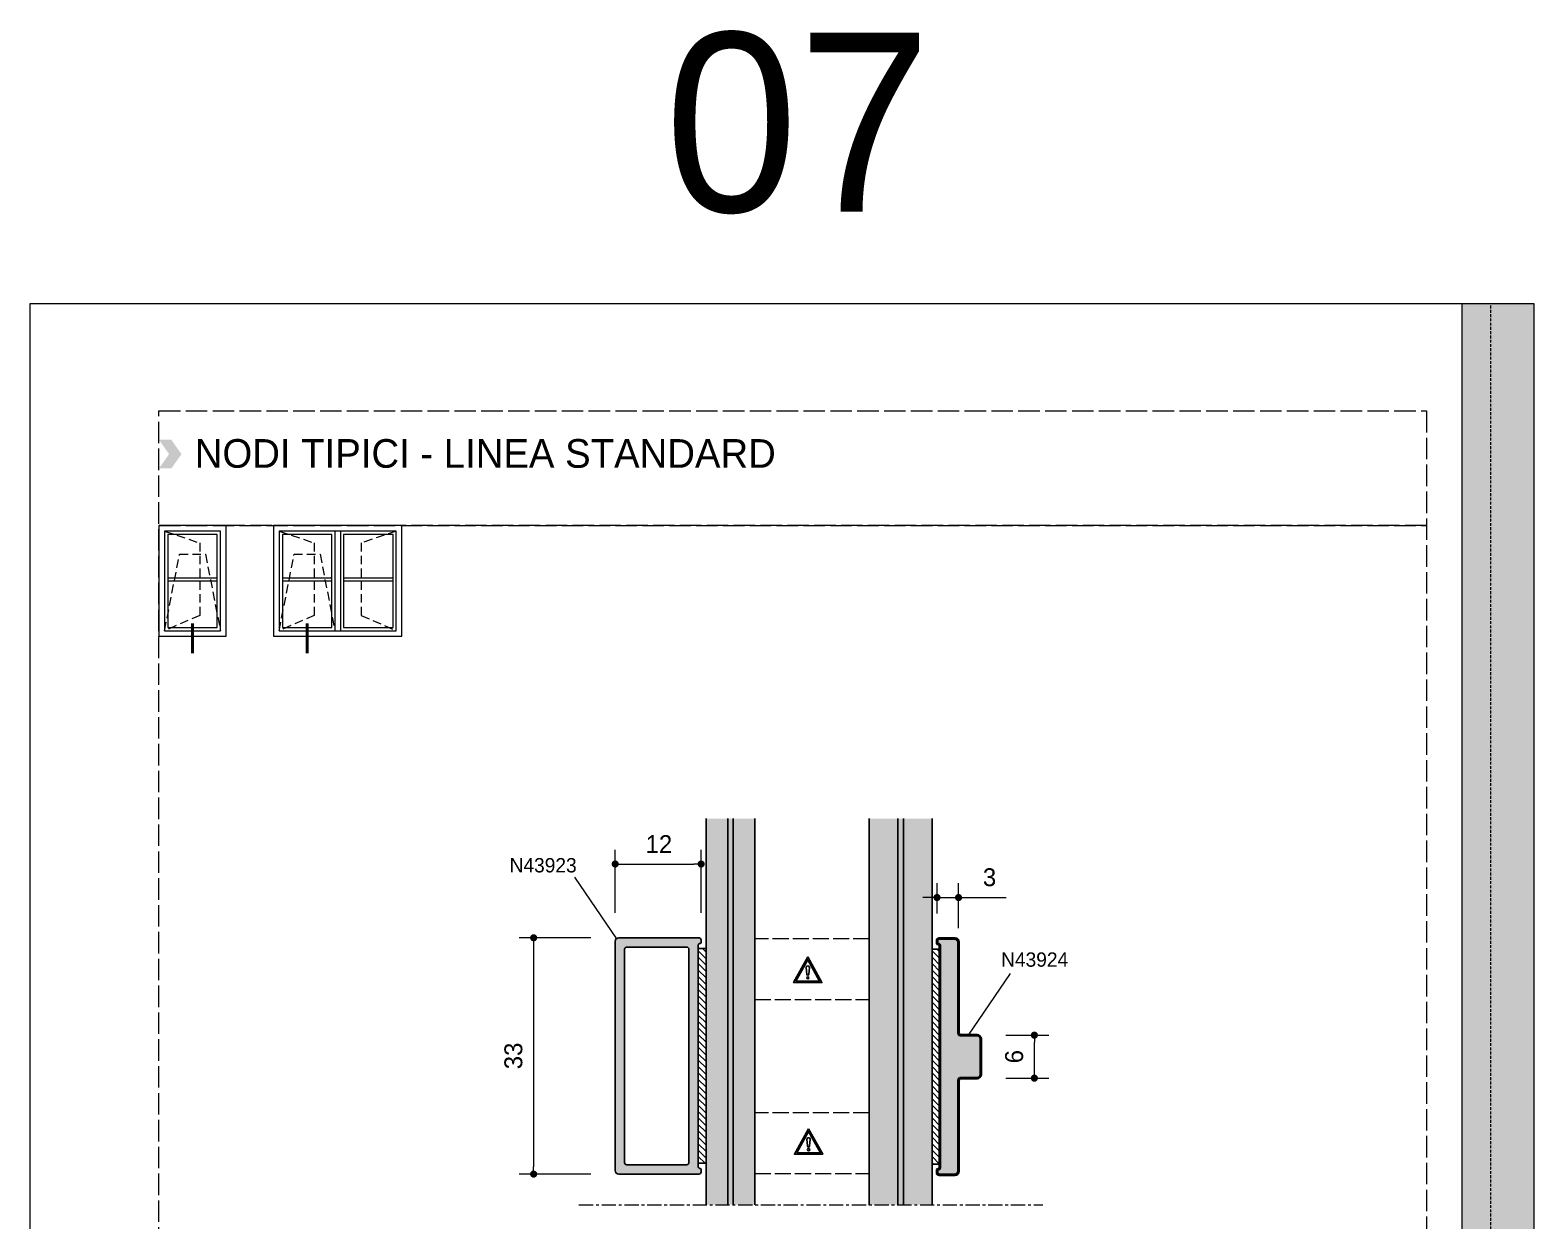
# Model space of a CAD drawing. Header units: millimetres. Extents: x -8 to 2550, y -393 to 1062.
# Drawn here: x 1560 to 1770, y 168.9 to 335.2 of the extents above; entities that cross this region are included whole.
import ezdxf

# ---------------------------------------------------------------- set-up
doc = ezdxf.new("R2010")
doc.units = ezdxf.units.MM
doc.header["$LTSCALE"] = 0.25
doc.header["$MEASUREMENT"] = 0
for name, pattern in [('ACAD_ISO02W100', [15, 12, -3]), ('CENTER', [50.8, 31.75, -6.35, 6.35, -6.35]), ('DOT2', [0.125, 0, -0.125]), ('HIDDEN', [9.525, 6.35, -3.175])]:
    doc.linetypes.add(name, pattern=pattern)
doc.layers.get('0').update_dxf_attribs({"lineweight": 5})
doc.layers.get('Defpoints').update_dxf_attribs({"lineweight": 5})
for name, color, linetype, lineweight in [('01_Aluminum', 4, 'Continuous', 40), ('01_Axis', 1, 'CENTER', 15), ('01_Dimension', 251, 'Continuous', 9), ('01_Fill Glass', 254, 'Continuous', 0), ('01_Fill Plastic', 253, 'Continuous', 0), ('01_Glazing', 6, 'Continuous', 25), ('01_Index Image', 3, 'Continuous', 18), ('01_Ox sup', 7, 'ACAD_ISO02W100', 9), ('01_Text', 40, 'Continuous', 25), ('01_Thin line', 8, 'Continuous', 9)]:
    doc.layers.add(name, color=color, linetype=linetype, lineweight=lineweight)
doc.layers.add('01_Fill Aluminum', color=7, linetype='Continuous', lineweight=0, true_color=0xdcdcdc)
doc.layers.add('01_Fill Border Red', color=7, linetype='Continuous', lineweight=20, true_color=0xe2001a)
doc.layers.add('02_Block Frame', color=7, linetype='Continuous', lineweight=5, true_color=0xe2001a, plot=False)
doc.layers.add('02_Layout Grid', color=252, linetype='DOT2', lineweight=5, plot=False, transparency=0.5)
doc.layers.add('GROSSA', color=4, linetype='Continuous')
doc.styles.add('ALUK Main&Secondary Titles', font='GOTHIC.TTF')
doc.styles.add('Aluk Text', font='GOTHIC.TTF')
doc.dimstyles.new('ALUK Manual 1-1', dxfattribs={"dimtxt": 2.5, "dimasz": 1, "dimexe": 2, "dimexo": 4, "dimgap": 1.5, "dimtad": 3, "dimdec": 1, "dimdsep": 46, "dimtxsty": 'Aluk Text', "dimblk": 'DOT', "dimcen": 0, "dimclrd": 256, "dimclre": 256, "dimclrt": 2, "dimaunit": 1, "dimadec": 0, "dimazin": 0, "dimtfac": 0.7, "dimtdec": 1, "dimtmove": 0, "dimatfit": 3, "dimldrblk": 'DOT', "dimfxl": 1, "dimtolj": 2, "dimlwd": -1, "dimlwe": -1, "dimarcsym": 0})

# ---------------------------------------------------------------- blocks, each defined once
blk = doc.blocks.new('_Dot')
at = {"color": 0, "linetype": 'ByBlock', "lineweight": -2}
blk.add_line((-0.5, 0), (-1, 0), dxfattribs=at)
at = {"color": 0, "linetype": 'ByBlock', "const_width": 0.5}
blk.add_lwpolyline([(-0.25, 0, 1), (0.25, 0, 1)], format="xyb", close=True, dxfattribs=at)
blk = doc.blocks.new('*D188')
at = {"layer": '01_Dimension', "ltscale": 0.25, "transparency": 16777216}
for p, q in [((1638.3, 208.43), (1628.32, 208.43)), ((1630.32, 207.43), (1630.32, 176.43)), ((1638.3, 175.43), (1628.32, 175.43))]:
    blk.add_line(p, q, dxfattribs=at)
at = {"layer": 'Defpoints', "color": 0, "ltscale": 0.25, "transparency": 16777216}
for p in [(1642.3, 208.43), (1630.32, 175.43), (1642.3, 175.43)]:
    blk.add_point(p, dxfattribs=at)
at = {"layer": '01_Dimension', "ltscale": 0.25, "transparency": 16777216}
for p, rotation in [((1630.32, 208.43), 90), ((1630.32, 175.43), 270)]:
    blk.add_blockref('_Dot', p, dxfattribs=dict(at, rotation=rotation))
at = {"layer": '01_Dimension', "color": 2, "ltscale": 0.25, "transparency": 16777216, "insert": (1627.5, 191.93), "char_height": 2.5, "attachment_point": 5, "rotation": 90, "style": 'Aluk Text'}
blk.add_mtext('\\A2;33', dxfattribs=at)
blk = doc.blocks.new('*D189')
at = {"layer": '01_Dimension', "ltscale": 0.25, "transparency": 16777216}
for p, q in [((1641.71, 211.93), (1641.71, 220.73)), ((1653.71, 211.93), (1653.71, 220.73)), ((1642.71, 218.73), (1652.71, 218.73))]:
    blk.add_line(p, q, dxfattribs=at)
at = {"layer": 'Defpoints', "color": 0, "ltscale": 0.25, "transparency": 16777216}
for p in [(1653.71, 218.73), (1641.71, 207.93), (1653.71, 207.93)]:
    blk.add_point(p, dxfattribs=at)
at = {"layer": '01_Dimension', "ltscale": 0.25, "transparency": 16777216, "rotation": 180}
blk.add_blockref('_Dot', (1641.71, 218.73), dxfattribs=at)
at = {"layer": '01_Dimension', "ltscale": 0.25, "transparency": 16777216}
blk.add_blockref('_Dot', (1653.71, 218.73), dxfattribs=at)
at = {"layer": '01_Dimension', "color": 2, "ltscale": 0.25, "transparency": 16777216, "insert": (1647.81, 221.51), "char_height": 2.5, "attachment_point": 5, "style": 'Aluk Text'}
blk.add_mtext('\\A2;12', dxfattribs=at)
blk = doc.blocks.new('*D190')
at = {"layer": '01_Dimension', "ltscale": 0.25, "transparency": 16777216}
for p, q in [((1696.25, 194.83), (1702.24, 194.83)), ((1700.24, 189.83), (1700.24, 193.83)), ((1696.25, 188.83), (1702.24, 188.83))]:
    blk.add_line(p, q, dxfattribs=at)
at = {"layer": 'Defpoints', "color": 0, "ltscale": 0.25, "transparency": 16777216}
for p in [(1692.25, 194.83), (1700.24, 194.83), (1692.25, 188.83)]:
    blk.add_point(p, dxfattribs=at)
at = {"layer": '01_Dimension', "ltscale": 0.25, "transparency": 16777216}
for p, rotation in [((1700.24, 194.83), 90), ((1700.24, 188.83), 270)]:
    blk.add_blockref('_Dot', p, dxfattribs=dict(at, rotation=rotation))
at = {"layer": '01_Dimension', "color": 2, "ltscale": 0.25, "transparency": 16777216, "insert": (1697.43, 191.83), "char_height": 2.5, "attachment_point": 5, "rotation": 90, "style": 'Aluk Text'}
blk.add_mtext('\\A2;6', dxfattribs=at)
blk = doc.blocks.new('*D196')
at = {"layer": '01_Fill Plastic', "ltscale": 0.25, "transparency": 16777216}
for p, q in [((1686.65, 211.83), (1686.65, 216.05)), ((1689.65, 209.75), (1689.65, 216.05)), ((1685.65, 214.05), (1684.65, 214.05)), ((1686.65, 214.05), (1689.65, 214.05)), ((1690.65, 214.05), (1696.32, 214.05))]:
    blk.add_line(p, q, dxfattribs=at)
at = {"layer": 'Defpoints', "color": 0, "ltscale": 0.25, "transparency": 16777216}
for p in [(1689.65, 214.05), (1686.65, 207.83), (1689.65, 205.75)]:
    blk.add_point(p, dxfattribs=at)
at = {"layer": '01_Fill Plastic', "ltscale": 0.25, "transparency": 16777216}
blk.add_blockref('_Dot', (1686.65, 214.05), dxfattribs=at)
at = {"layer": '01_Fill Plastic', "ltscale": 0.25, "transparency": 16777216, "rotation": 180}
blk.add_blockref('_Dot', (1689.65, 214.05), dxfattribs=at)
at = {"layer": '01_Fill Plastic', "color": 2, "ltscale": 0.25, "transparency": 16777216, "insert": (1693.98, 216.87), "char_height": 2.5, "attachment_point": 5, "style": 'Aluk Text'}
blk.add_mtext('\\A2;3', dxfattribs=at)

msp = doc.modelspace()

# ---------------------------------------------------------------- hatches: boundary and pattern name
at = {"layer": '01_Fill Aluminum', "ltscale": 0.25}
h = msp.add_hatch(color=256, dxfattribs=at)
h.dxf.hatch_style = 1
h.paths.add_polyline_path([(1653.708, 207.833), (1653.708, 208.133, 0.4142136), (1653.408, 208.433), (1642.208, 208.433, 0.4142136), (1641.708, 207.933), (1641.708, 175.933, 0.4142136), (1642.208, 175.433), (1653.408, 175.433, 0.4142136), (1653.708, 175.733), (1653.708, 176.033, 0.4142136), (1653.508, 176.233, -0.4142136), (1653.308, 176.433), (1653.308, 207.433, -0.4142136), (1653.508, 207.633, 0.4142136)])
h.paths.add_polyline_path([(1643.308, 207.132), (1651.708, 207.136, -0.4145314), (1652.008, 206.836), (1652.008, 177.036, -0.4138959), (1651.708, 176.736), (1643.309, 176.732, -0.4146268), (1643.008, 177.032), (1643.008, 206.832, -0.4138004)], flags=16)
h = msp.add_hatch(color=256, dxfattribs=at)
h.dxf.hatch_style = 1
h.paths.add_polyline_path([(1689.648, 207.829, 0.4142136), (1689.148, 208.329), (1686.948, 208.329, 0.4142136), (1686.648, 208.029), (1686.648, 207.729, 0.4142136), (1686.848, 207.529, -0.4142136), (1687.048, 207.329), (1687.048, 176.329, -0.4142136), (1686.848, 176.129, 0.4142136), (1686.648, 175.929), (1686.648, 175.629, 0.4142136), (1686.948, 175.329), (1689.148, 175.329, 0.4142136), (1689.648, 175.829), (1689.648, 188.529, -0.4142136), (1689.948, 188.829), (1692.248, 188.829, 0.4142136), (1692.748, 189.329), (1692.748, 194.329, 0.4142136), (1692.248, 194.829), (1689.948, 194.829, -0.4142136), (1689.648, 195.129)])
at = {"layer": '01_Fill Border Red', "ltscale": 0.25}
h = msp.add_hatch(color=256, dxfattribs=at)
h.dxf.hatch_style = 1
h.paths.add_polyline_path([(1760, 107), (1760, 297), (1770, 297), (1770, 107)])
at = {"layer": '01_Fill Glass', "ltscale": 0.25}
h = msp.add_hatch(color=256, dxfattribs=at)
h.dxf.hatch_style = 1
h.paths.add_polyline_path([(1661.188, 166.627), (1658.188, 166.627), (1658.188, 138.833), (1661.188, 138.833)])
h.paths.add_polyline_path([(1658.188, 171.151), (1661.188, 171.151), (1661.188, 225.082), (1658.188, 225.082)])
h.paths.add_polyline_path([(1658.188, 166.627), (1657.428, 166.627), (1657.428, 138.833), (1658.188, 138.833)])
h.paths.add_polyline_path([(1657.428, 171.151), (1658.188, 171.151), (1658.188, 225.082), (1657.428, 225.082)])
h.paths.add_polyline_path([(1654.428, 171.151), (1657.428, 171.151), (1657.428, 225.082), (1654.428, 225.082)])
edge = h.paths.add_edge_path()
edge.add_line((1657.428, 166.627), (1654.428, 166.627))
edge.add_line((1654.428, 166.627), (1654.428, 149.48))
edge.add_arc((1653.629, 149.442), 0.8, -2.73844, 2.73844, ccw=False)
edge.add_line((1654.428, 149.404), (1654.428, 138.833))
edge.add_line((1654.428, 138.833), (1657.428, 138.833))
edge.add_line((1657.428, 138.833), (1657.428, 166.627))
h.paths.add_polyline_path([(1681.948, 171.151), (1685.948, 171.151), (1685.948, 225.082), (1681.948, 225.082)])
h.paths.add_polyline_path([(1685.948, 166.627), (1681.948, 166.627), (1681.948, 138.833), (1685.948, 138.833)])
h.paths.add_polyline_path([(1681.948, 166.627), (1681.188, 166.627), (1681.188, 138.833), (1681.948, 138.833)])
h.paths.add_polyline_path([(1681.188, 171.151), (1681.948, 171.151), (1681.948, 225.082), (1681.188, 225.082)])
h.paths.add_polyline_path([(1677.188, 171.151), (1681.188, 171.151), (1681.188, 225.082), (1677.188, 225.082)])
h.paths.add_polyline_path([(1681.188, 166.627), (1677.188, 166.627), (1677.188, 138.833), (1681.188, 138.833)])
at = {"layer": 'GROSSA'}
h = msp.add_hatch(dxfattribs=at)
h.set_pattern_fill('ANSI31', color=1, scale=0.2, angle=90)
h.set_pattern_definition([(135, (1820.3767, 94.3228), (-0.4490128, -0.4490128), [])])
h.paths.add_polyline_path([(1654.408, 206.933), (1653.308, 206.933), (1653.308, 176.933), (1654.408, 176.933)])
h = msp.add_hatch(dxfattribs=at)
h.set_pattern_fill('ANSI31', color=1, scale=0.2, angle=-90)
h.set_pattern_definition([(315, (1519.97956, 301.639), (0.4490128, 0.4490128), [])])
h.paths.add_polyline_path([(1685.948, 176.829), (1687.048, 176.829), (1687.048, 206.829), (1685.948, 206.829)])

# ---------------------------------------------------------------- linework, layer by layer
at = {"layer": '01_Aluminum'}
for p, q in [((1582.682, 248.183), (1582.682, 252.312)), ((1598.682, 248.183), (1598.682, 252.312))]:
    msp.add_line(p, q, dxfattribs=at)
msp.add_lwpolyline([(1689.948, 194.829, -0.4142136), (1689.648, 195.129), (1689.648, 207.829, 0.4142136), (1689.148, 208.329), (1686.948, 208.329, 0.4142136), (1686.648, 208.029), (1686.648, 207.729, 0.4142136), (1686.848, 207.529, -0.4142136), (1687.048, 207.329), (1687.048, 176.329, -0.4142136), (1686.848, 176.129), (1686.848, 176.129, 0.4142136), (1686.648, 175.929), (1686.648, 175.629, 0.4142136), (1686.948, 175.329), (1689.148, 175.329, 0.4142136), (1689.648, 175.829), (1689.648, 188.529, -0.4142136), (1689.948, 188.829), (1692.248, 188.829, 0.4142136), (1692.748, 189.329), (1692.748, 194.329, 0.4142136), (1692.248, 194.829)], format="xyb", close=True, dxfattribs=at)
at = {"layer": '01_Axis', "ltscale": 0.25}
msp.add_lwpolyline([(1636.652, 171.151), (1701.438, 171.151)], dxfattribs=at)
at = {"layer": '01_Fill Border Red'}
for points in [[(1581.141, 275.971), (1579.412, 275.971), (1579.73, 277.971), (1578, 277.971)], [(1579.73, 273.971), (1578, 273.971), (1581.141, 275.971), (1579.412, 275.971)]]:
    msp.add_solid(points, dxfattribs=at)
at = {"layer": '01_Glazing', "ltscale": 0.25}
for p, q in [((1657.428, 171.151), (1657.428, 225.082)), ((1658.188, 171.151), (1658.188, 225.082)), ((1661.188, 171.151), (1661.188, 225.082)), ((1677.188, 171.151), (1677.188, 225.082)), ((1681.188, 171.151), (1681.188, 225.082)), ((1681.948, 171.151), (1681.948, 225.082))]:
    msp.add_line(p, q, dxfattribs=at)
at = {"layer": '01_Glazing'}
for points in [[(1654.428, 171.151), (1654.428, 225.082)], [(1685.948, 225.082), (1685.948, 171.151)]]:
    msp.add_lwpolyline(points, dxfattribs=at)
at = {"layer": '01_Index Image'}
for p, q in [((1602.579, 265.216), (1602.579, 251.316)), ((1603.341, 265.216), (1603.341, 251.316))]:
    msp.add_line(p, q, dxfattribs=at)
at = {"layer": '01_Index Image', "ltscale": 0.25}
for p, q in [((1579.232, 258.714), (1586.131, 258.714)), ((1595.232, 258.714), (1602.131, 258.714)), ((1603.789, 258.714), (1610.688, 258.714)), ((1579.232, 258.266), (1586.131, 258.266)), ((1595.232, 258.266), (1602.131, 258.266)), ((1603.789, 258.266), (1610.688, 258.266))]:
    msp.add_line(p, q, dxfattribs=at)
for points in [[(1578, 250.532), (1587.363, 250.532), (1587.363, 266), (1578, 266)], [(1578.784, 251.316), (1586.579, 251.316), (1586.579, 265.216), (1578.784, 265.216)], [(1579.232, 251.764), (1586.131, 251.764), (1586.131, 264.768), (1579.232, 264.768)], [(1594, 250.532), (1611.92, 250.532), (1611.92, 266), (1594, 266)], [(1594.784, 251.316), (1611.136, 251.316), (1611.136, 265.216), (1594.784, 265.216)], [(1595.232, 251.764), (1602.131, 251.764), (1602.131, 264.768), (1595.232, 264.768)], [(1603.789, 251.764), (1610.688, 251.764), (1610.688, 264.768), (1603.789, 264.768)]]:
    msp.add_lwpolyline(points, close=True, dxfattribs=at)
at = {"layer": '01_Index Image', "linetype": 'HIDDEN', "ltscale": 0.75}
for points in [[(1578.784, 265.216), (1583.682, 263.563), (1583.682, 253.456), (1578.784, 251.316)], [(1594.784, 265.216), (1599.682, 263.563), (1599.682, 253.456), (1594.784, 251.316)], [(1611.136, 265.216), (1606.238, 263.563), (1606.238, 253.456), (1611.136, 251.316)], [(1578.784, 251.316), (1580.874, 261.98), (1584.49, 261.98), (1586.579, 251.316)], [(1594.784, 251.316), (1596.874, 261.98), (1600.49, 261.98), (1602.579, 251.316)]]:
    msp.add_lwpolyline(points, dxfattribs=at)
at = {"layer": '01_Ox sup', "ltscale": 0.75}
for points in [[(1661.188, 199.809), (1677.188, 199.809), (1677.188, 208.29), (1661.188, 208.29)], [(1661.188, 175.51), (1677.188, 175.51), (1677.188, 183.992), (1661.188, 183.992)]]:
    msp.add_lwpolyline(points, close=True, dxfattribs=at)
at = {"layer": '01_Text'}
for points in [[(1668.605, 205.746), (1666.626, 202.183), (1670.584, 202.183)], [(1666.952, 202.375), (1670.259, 202.375), (1668.605, 205.351)], [(1668.713, 181.758), (1666.733, 178.195), (1670.692, 178.195)], [(1667.059, 178.387), (1670.366, 178.387), (1668.713, 181.363)]]:
    msp.add_lwpolyline(points, close=True, dxfattribs=at)
for points in [[(1668.372, 204.232), (1668.446, 203.352, 1), (1668.752, 203.352), (1668.826, 204.232, 1.1818182)], [(1668.48, 180.244), (1668.553, 179.364, 1), (1668.86, 179.364), (1668.933, 180.244, 1.1818182)]]:
    msp.add_lwpolyline(points, format="xyb", close=True, dxfattribs=at)
for centre in [(1668.605, 202.835), (1668.713, 178.847)]:
    msp.add_circle(centre, 0.153, dxfattribs=at)
at = {"layer": '01_Thin line'}
for p, q in [((1641.951, 208.286), (1636.085, 216.9)), ((1691.048, 194.829), (1696.914, 203.443))]:
    msp.add_line(p, q, dxfattribs=at)
at = {"layer": '02_Block Frame'}
msp.add_line((1760, 107), (1760, 297), dxfattribs=at)
msp.add_lwpolyline([(1560, 0), (1560, 297), (1770, 297), (1770, 0)], close=True, dxfattribs=at)
at = {"layer": '02_Block Frame', "linetype": 'ACAD_ISO02W100'}
for points in [[(1578, 15), (1578, 282), (1755, 282), (1755, 15)], [(1578, 266), (1755, 266), (1755, 266), (1578, 266)]]:
    msp.add_lwpolyline(points, close=True, dxfattribs=at)
at = {"layer": '02_Layout Grid', "linetype": 'HIDDEN', "ltscale": 0.25}
msp.add_line((1764, 107), (1764, 297), dxfattribs=at)
at = {"layer": 'GROSSA'}
for points in [[(1642.208, 208.433, 0.4142136), (1641.708, 207.933), (1641.708, 175.933, 0.4142136), (1642.208, 175.433), (1653.408, 175.433, 0.4142136), (1653.708, 175.733), (1653.708, 176.033, 0.4142136), (1653.508, 176.233, -0.4142136), (1653.308, 176.433), (1653.308, 207.433, -0.4142136), (1653.508, 207.633, 0.4142136), (1653.708, 207.833), (1653.708, 208.133, 0.4142136), (1653.408, 208.433)], [(1643.008, 177.032, 0.4146268), (1643.309, 176.732), (1651.708, 176.736, 0.4142136), (1652.008, 177.036), (1652.008, 206.836, 0.4142136), (1651.708, 207.136), (1643.308, 207.132, 0.4138004), (1643.008, 206.832)]]:
    msp.add_lwpolyline(points, format="xyb", close=True, dxfattribs=at)
at = {"layer": 'GROSSA', "color": 1}
for points in [[(1654.408, 176.933), (1654.408, 206.933), (1653.308, 206.933), (1653.308, 176.933)], [(1687.048, 176.829), (1687.048, 206.829), (1685.948, 206.829), (1685.948, 176.829)]]:
    msp.add_lwpolyline(points, close=True, dxfattribs=at)

# ---------------------------------------------------------------- texts
at = {"layer": '01_Text', "style": 'Aluk Text'}
msp.add_text('07', height=25, dxfattribs=at).set_placement((1648.63, 309.818))
at = {"layer": '01_Text', "insert": (1583, 276.04), "char_height": 4, "attachment_point": 4, "style": 'ALUK Main&Secondary Titles'}
msp.add_mtext_dynamic_manual_height_columns('{\\fPoppins|b0|i0|c0|p2;NODI TIPICI - LINEA STANDARD}', width=120.62971, gutter_width=15, heights=[0], dxfattribs=at)
at = {"layer": '01_Text', "char_height": 2, "width": 12.36837, "attachment_point": 1, "style": 'Aluk Text'}
for s, insert in [('N43923', (1626.96, 219.559)), ('N43924', (1695.593, 206.386))]:
    msp.add_mtext(s, dxfattribs=dict(at, insert=insert))

# ---------------------------------------------------------------- dimensions: what is measured, and where the dimension line sits
at = {"layer": '01_Dimension', "ltscale": 0.25}
dim = msp.add_linear_dim(base=(1653.708, 218.73), p1=(1641.708, 207.933), p2=(1653.708, 207.933), dimstyle='ALUK Manual 1-1', override={"dimfxl": 0}, dxfattribs=at)
dim.commit()
dim.dimension.update_dxf_attribs({"geometry": '*D189', "text_midpoint": (1647.806, 218.73), "dimtype": 160})
dim = msp.add_linear_dim(base=(1630.317, 175.433), p1=(1642.304, 208.433), p2=(1642.304, 175.433), angle=90, dimstyle='ALUK Manual 1-1', override={"dimfxl": 0}, dxfattribs=at)
dim.commit()
dim.dimension.update_dxf_attribs({"geometry": '*D188', "text_midpoint": (1630.317, 191.933), "dimtype": 160})
dim = msp.add_linear_dim(base=(1700.24, 194.829), p1=(1692.248, 188.829), p2=(1692.248, 194.829), angle=90, dimstyle='ALUK Manual 1-1', override={"dimfxl": 0}, dxfattribs=at)
dim.commit()
dim.dimension.update_dxf_attribs({"geometry": '*D190', "text_midpoint": (1697.427, 191.829)})
at = {"layer": '01_Fill Plastic', "ltscale": 0.25}
dim = msp.add_linear_dim(base=(1689.648, 214.054), p1=(1686.648, 207.829), p2=(1689.648, 205.752), dimstyle='ALUK Manual 1-1', override={"dimfxl": 0}, dxfattribs=at)
dim.commit()
dim.dimension.update_dxf_attribs({"geometry": '*D196', "text_midpoint": (1693.984, 214.054), "dimtype": 160})

doc.saveas('drawing.dxf')
